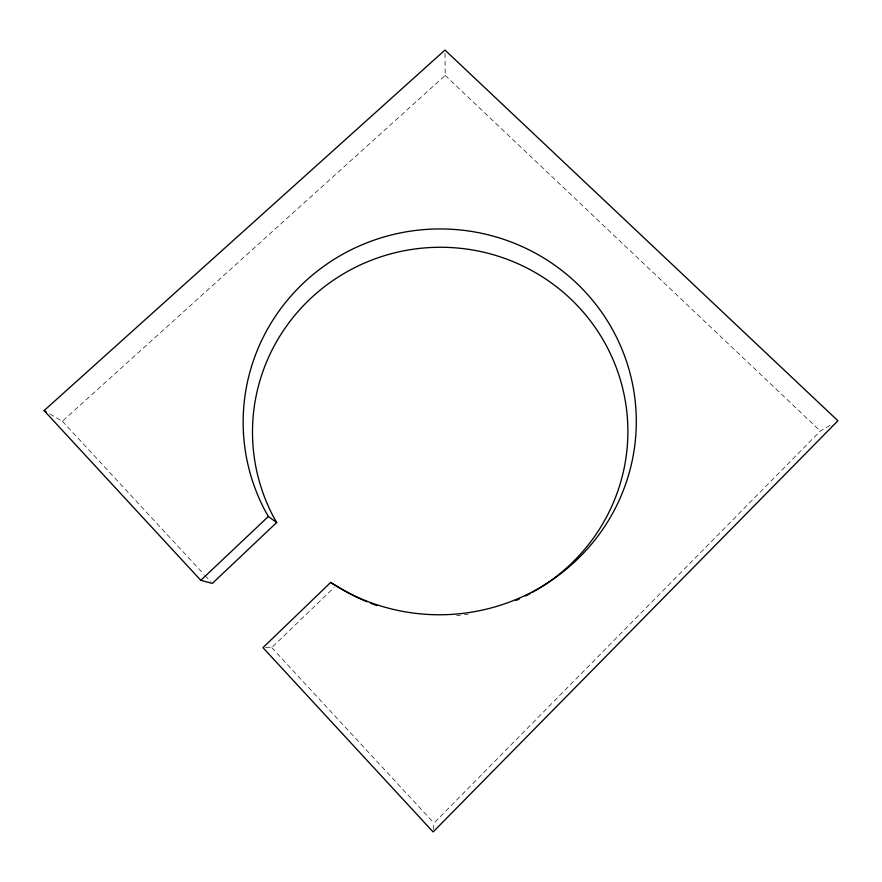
<?xml version="1.0" encoding="UTF-8"?>
<svg xmlns="http://www.w3.org/2000/svg" width="882" height="882" viewBox="0 0 882 882"><rect width="100%" height="100%" fill="white"/><g stroke="black" fill="none" stroke-linecap="round" stroke-linejoin="round"><path stroke-width="0.66" stroke-dasharray="4.41 3.31" d="M433.349 829.4L433.944 823.071L820.348 431.022L830.877 424.859M265.471 647.653L271.722 647.642L334.201 587.379M49.811 413.934L62.357 421.243L445.201 75.444L444.969 50.065M445.201 75.444L820.348 431.022M62.357 421.243L203.951 574.358M204.889 575.373L210.467 581.414M271.722 647.642L433.944 823.071M468.397 614.137A187.701 184.503 -2.7 0 1 464.505 614.688M460.602 615.151A187.701 184.503 -2.7 0 1 456.689 615.537"/><path stroke-width="1.32" d="M351.742 594.655A187.701 184.503 -2.7 0 1 342.679 589.584L330.651 582.462L262.968 647.653L433.117 831.935L837.9 420.758L444.969 50.065L44.1 410.604L200.798 580.323L212.33 583.421L276.672 522.519L273.012 515.937A187.701 184.503 -2.7 0 1 352.546 268.756A187.701 184.503 -2.7 0 1 604.942 343.109A187.701 184.503 -2.7 0 1 532.375 592.34M200.798 580.323L268.337 516.521L264.512 509.631A196.587 192.904 -2.7 0 1 413.967 230.654A196.587 192.904 -2.7 0 1 632.063 461.33A196.587 192.904 -2.7 0 1 337.442 586.773L330.651 582.462M44.1 410.604L46.382 411.938M268.337 516.521L276.672 522.519M530.093 593.597A187.701 184.503 -2.7 0 1 525.474 596M519.597 598.823A187.701 184.503 -2.7 0 1 516.025 600.433M376.79 605.537A187.701 184.503 -2.7 0 1 370.683 603.277M367.055 601.822A187.701 184.503 -2.7 0 1 362.27 599.76M361.08 599.22A187.701 184.503 -2.7 0 1 352.888 595.251"/></g></svg>
